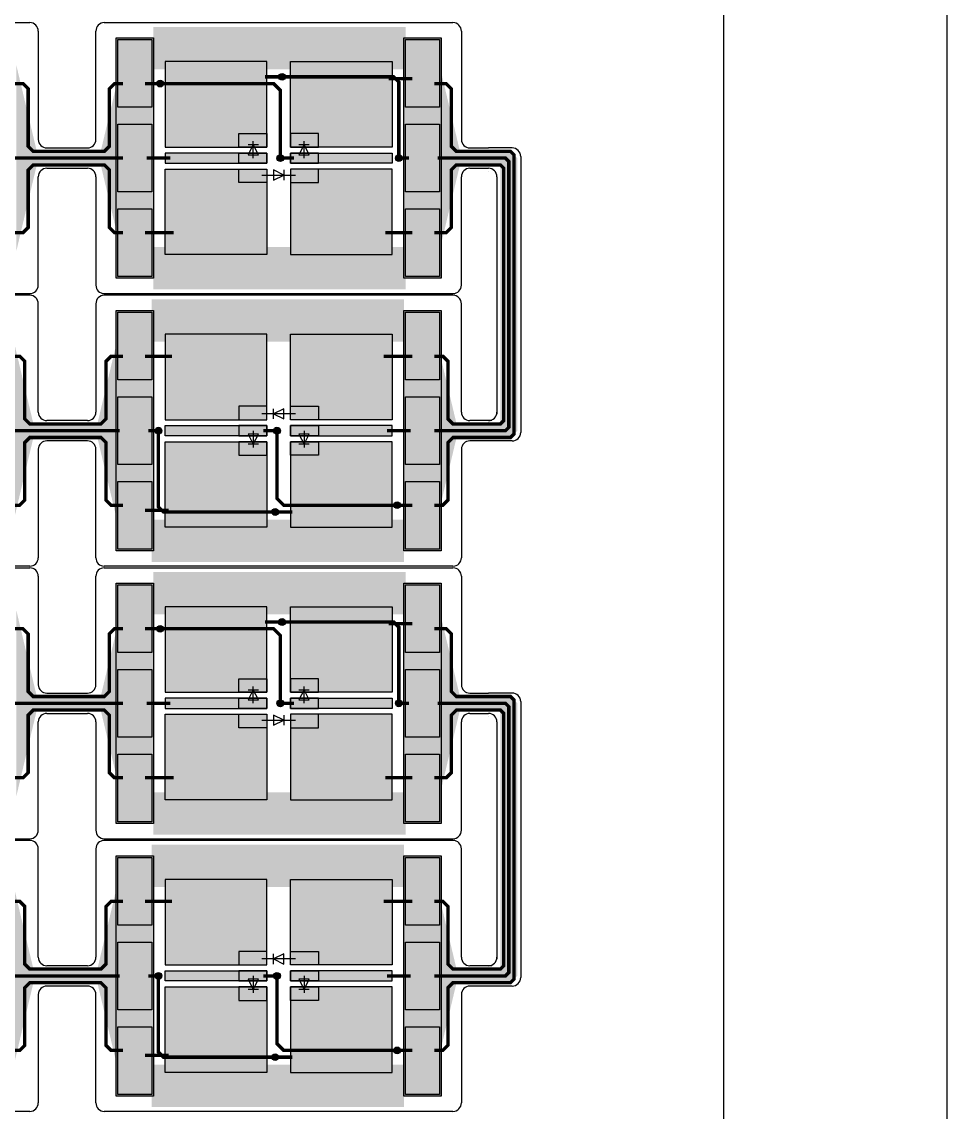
# Model space of a CAD drawing. Extents: x 1822 to 2392, y 725 to 1125.
# Drawn here: x 2337.5 to 2392.2, y 772.8 to 837.2 of the extents above; entities that cross this region are included whole.
import ezdxf

# ---------------------------------------------------------------- set-up
doc = ezdxf.new("R2010")
doc.units = 0
doc.header["$LTSCALE"] = 0.2
doc.layers.get('0').update_dxf_attribs({"linetype": 'CONTINUOUS'})
for name, color, linetype in [('BS', 1, 'CONTINUOUS'), ('Durchsteiger', 3, 'CONTINUOUS'), ('LED', 7, 'CONTINUOUS'), ('LS', 5, 'CONTINUOUS'), ('Rand', 6, 'CONTINUOUS')]:
    doc.layers.add(name, color=color, linetype=linetype)

# ---------------------------------------------------------------- blocks, each defined once
blk = doc.blocks.new('A2Q')
blk.add_lwpolyline([(0, 0), (570, 0), (570, 400), (0, 400)], close=True)

msp = doc.modelspace()

# ---------------------------------------------------------------- hatches: boundary and pattern name
at = {"layer": 'BS'}
h = msp.add_hatch(color=256, dxfattribs=at)
h.paths.add_polyline_path([(2345.2, 836.1), (2343.2, 836.1), (2343.2, 832.1), (2345.2, 832.1)])
h.paths.add_polyline_path([(2345.2, 831.1), (2343.2, 831.1), (2343.2, 827.1), (2345.2, 827.1)])
h.paths.add_polyline_path([(2345.2, 826.1), (2343.2, 826.1), (2343.2, 822.1), (2345.2, 822.1)])
h = msp.add_hatch(color=256, dxfattribs=at)
h.paths.add_polyline_path([(2362.2, 836.1), (2360.2, 836.1), (2360.2, 832.1), (2362.2, 832.1)])
h.paths.add_polyline_path([(2362.2, 831.1), (2360.2, 831.1), (2360.2, 827.1), (2362.2, 827.1)])
h.paths.add_polyline_path([(2362.2, 826.1), (2360.2, 826.1), (2360.2, 822.1), (2362.2, 822.1)])
h = msp.add_hatch(color=256, dxfattribs=at)
h.paths.add_polyline_path([(2346, 834.8), (2346, 829.75), (2350.35, 829.75), (2350.35, 830.55), (2352, 830.55), (2352, 834.8)])
h.paths.add_polyline_path([(2346, 829.4), (2346, 828.8), (2350.35, 828.8), (2350.35, 829.4)])
h.paths.add_polyline_path([(2346, 828.45), (2346, 823.4), (2352, 823.4), (2352, 827.65), (2350.35, 827.65), (2350.35, 828.45)])
h.paths.add_polyline_path([(2355.05, 828.45), (2355.05, 827.65), (2353.4, 827.65), (2353.4, 823.4), (2359.4, 823.4), (2359.4, 828.45)])
h.paths.add_polyline_path([(2355.05, 829.4), (2355.05, 828.8), (2359.4, 828.8), (2359.4, 829.4)])
h.paths.add_polyline_path([(2353.4, 834.8), (2353.4, 830.55), (2355.05, 830.55), (2355.05, 829.75), (2359.4, 829.75), (2359.4, 834.8)])
h.paths.add_polyline_path([(2353.4, 830.55), (2353.4, 829.75), (2354.125, 829.75), (2354.2, 829.9), (2354.275, 829.75), (2355.05, 829.75), (2355.05, 830.55)], flags=17)
h.paths.add_polyline_path([(2353.4, 829.4), (2353.4, 828.8), (2355.05, 828.8), (2355.05, 829.4), (2354.45, 829.4), (2354.5, 829.3), (2353.9, 829.3), (2353.95, 829.4)])
h.paths.add_polyline_path([(2353.4, 828.45), (2353.4, 827.65), (2355.05, 827.65), (2355.05, 828.45)], flags=17)
h.paths.add_polyline_path([(2350.35, 828.45), (2350.35, 827.65), (2352, 827.65), (2352, 828.45)], flags=16)
h.paths.add_polyline_path([(2350.35, 829.4), (2350.35, 828.8), (2352, 828.8), (2352, 829.4), (2351.45, 829.4), (2351.5, 829.3), (2350.9, 829.3), (2350.95, 829.4)])
h.paths.add_polyline_path([(2350.35, 830.55), (2350.35, 829.75), (2351.125, 829.75), (2351.2, 829.9), (2351.275, 829.75), (2352, 829.75), (2352, 830.55)], flags=17)
h = msp.add_hatch(color=256, dxfattribs=at)
h.paths.add_polyline_path([(2343.2, 806), (2345.2, 806), (2345.2, 810), (2343.2, 810)])
h.paths.add_polyline_path([(2343.2, 811), (2345.2, 811), (2345.2, 815), (2343.2, 815)])
h.paths.add_polyline_path([(2343.2, 816), (2345.2, 816), (2345.2, 820), (2343.2, 820)])
h = msp.add_hatch(color=256, dxfattribs=at)
h.paths.add_polyline_path([(2360.2, 806), (2362.2, 806), (2362.2, 810), (2360.2, 810)])
h.paths.add_polyline_path([(2360.2, 811), (2362.2, 811), (2362.2, 815), (2360.2, 815)])
h.paths.add_polyline_path([(2360.2, 816), (2362.2, 816), (2362.2, 820), (2360.2, 820)])
h = msp.add_hatch(color=256, dxfattribs=at)
h.paths.add_polyline_path([(2359.4, 807.3), (2359.4, 812.35), (2355.05, 812.35), (2355.05, 811.55), (2353.4, 811.55), (2353.4, 807.3)])
h.paths.add_polyline_path([(2359.4, 812.7), (2359.4, 813.3), (2355.05, 813.3), (2355.05, 812.7)])
h.paths.add_polyline_path([(2359.4, 813.65), (2359.4, 818.7), (2353.4, 818.7), (2353.4, 814.45), (2355.05, 814.45), (2355.05, 813.65)])
h.paths.add_polyline_path([(2350.35, 813.65), (2350.35, 814.45), (2352, 814.45), (2352, 818.7), (2346, 818.7), (2346, 813.65)])
h.paths.add_polyline_path([(2350.35, 812.7), (2350.35, 813.3), (2346, 813.3), (2346, 812.7)])
h.paths.add_polyline_path([(2352, 807.3), (2352, 811.55), (2350.35, 811.55), (2350.35, 812.35), (2346, 812.35), (2346, 807.3)])
h.paths.add_polyline_path([(2352, 811.55), (2352, 812.35), (2351.275, 812.35), (2351.2, 812.2), (2351.125, 812.35), (2350.35, 812.35), (2350.35, 811.55)], flags=17)
h.paths.add_polyline_path([(2352, 812.7), (2352, 813.3), (2350.35, 813.3), (2350.35, 812.7), (2350.95, 812.7), (2350.9, 812.8), (2351.5, 812.8), (2351.45, 812.7)])
h.paths.add_polyline_path([(2352, 813.65), (2352, 814.45), (2350.35, 814.45), (2350.35, 813.65)], flags=17)
h.paths.add_polyline_path([(2355.05, 813.65), (2355.05, 814.45), (2353.4, 814.45), (2353.4, 813.65)], flags=16)
h.paths.add_polyline_path([(2355.05, 812.7), (2355.05, 813.3), (2353.4, 813.3), (2353.4, 812.7), (2353.95, 812.7), (2353.9, 812.8), (2354.5, 812.8), (2354.45, 812.7)])
h.paths.add_polyline_path([(2355.05, 811.55), (2355.05, 812.35), (2354.275, 812.35), (2354.2, 812.2), (2354.125, 812.35), (2353.4, 812.35), (2353.4, 811.55)], flags=17)
h = msp.add_hatch(color=256, dxfattribs=at)
h.paths.add_polyline_path([(2345.2, 803.9), (2343.2, 803.9), (2343.2, 799.9), (2345.2, 799.9)])
h.paths.add_polyline_path([(2345.2, 798.9), (2343.2, 798.9), (2343.2, 794.9), (2345.2, 794.9)])
h.paths.add_polyline_path([(2345.2, 793.9), (2343.2, 793.9), (2343.2, 789.9), (2345.2, 789.9)])
h = msp.add_hatch(color=256, dxfattribs=at)
h.paths.add_polyline_path([(2362.2, 803.9), (2360.2, 803.9), (2360.2, 799.9), (2362.2, 799.9)])
h.paths.add_polyline_path([(2362.2, 798.9), (2360.2, 798.9), (2360.2, 794.9), (2362.2, 794.9)])
h.paths.add_polyline_path([(2362.2, 793.9), (2360.2, 793.9), (2360.2, 789.9), (2362.2, 789.9)])
h = msp.add_hatch(color=256, dxfattribs=at)
h.paths.add_polyline_path([(2346, 802.6), (2346, 797.55), (2350.35, 797.55), (2350.35, 798.35), (2352, 798.35), (2352, 802.6)])
h.paths.add_polyline_path([(2346, 797.2), (2346, 796.6), (2350.35, 796.6), (2350.35, 797.2)])
h.paths.add_polyline_path([(2346, 796.25), (2346, 791.2), (2352, 791.2), (2352, 795.45), (2350.35, 795.45), (2350.35, 796.25)])
h.paths.add_polyline_path([(2355.05, 796.25), (2355.05, 795.45), (2353.4, 795.45), (2353.4, 791.2), (2359.4, 791.2), (2359.4, 796.25)])
h.paths.add_polyline_path([(2355.05, 797.2), (2355.05, 796.6), (2359.4, 796.6), (2359.4, 797.2)])
h.paths.add_polyline_path([(2353.4, 802.6), (2353.4, 798.35), (2355.05, 798.35), (2355.05, 797.55), (2359.4, 797.55), (2359.4, 802.6)])
h.paths.add_polyline_path([(2353.4, 798.35), (2353.4, 797.55), (2354.125, 797.55), (2354.2, 797.7), (2354.275, 797.55), (2355.05, 797.55), (2355.05, 798.35)], flags=17)
h.paths.add_polyline_path([(2353.4, 797.2), (2353.4, 796.6), (2355.05, 796.6), (2355.05, 797.2), (2354.45, 797.2), (2354.5, 797.1), (2353.9, 797.1), (2353.95, 797.2)])
h.paths.add_polyline_path([(2353.4, 796.25), (2353.4, 795.45), (2355.05, 795.45), (2355.05, 796.25)], flags=17)
h.paths.add_polyline_path([(2350.35, 796.25), (2350.35, 795.45), (2352, 795.45), (2352, 796.25)], flags=16)
h.paths.add_polyline_path([(2350.35, 797.2), (2350.35, 796.6), (2352, 796.6), (2352, 797.2), (2351.45, 797.2), (2351.5, 797.1), (2350.9, 797.1), (2350.95, 797.2)])
h.paths.add_polyline_path([(2350.35, 798.35), (2350.35, 797.55), (2351.125, 797.55), (2351.2, 797.7), (2351.275, 797.55), (2352, 797.55), (2352, 798.35)], flags=17)
h = msp.add_hatch(color=256, dxfattribs=at)
h.paths.add_polyline_path([(2343.2, 773.8), (2345.2, 773.8), (2345.2, 777.8), (2343.2, 777.8)])
h.paths.add_polyline_path([(2343.2, 778.8), (2345.2, 778.8), (2345.2, 782.8), (2343.2, 782.8)])
h.paths.add_polyline_path([(2343.2, 783.8), (2345.2, 783.8), (2345.2, 787.8), (2343.2, 787.8)])
h = msp.add_hatch(color=256, dxfattribs=at)
h.paths.add_polyline_path([(2360.2, 773.8), (2362.2, 773.8), (2362.2, 777.8), (2360.2, 777.8)])
h.paths.add_polyline_path([(2360.2, 778.8), (2362.2, 778.8), (2362.2, 782.8), (2360.2, 782.8)])
h.paths.add_polyline_path([(2360.2, 783.8), (2362.2, 783.8), (2362.2, 787.8), (2360.2, 787.8)])
h = msp.add_hatch(color=256, dxfattribs=at)
h.paths.add_polyline_path([(2359.4, 775.1), (2359.4, 780.15), (2355.05, 780.15), (2355.05, 779.35), (2353.4, 779.35), (2353.4, 775.1)])
h.paths.add_polyline_path([(2359.4, 780.5), (2359.4, 781.1), (2355.05, 781.1), (2355.05, 780.5)])
h.paths.add_polyline_path([(2359.4, 781.45), (2359.4, 786.5), (2353.4, 786.5), (2353.4, 782.25), (2355.05, 782.25), (2355.05, 781.45)])
h.paths.add_polyline_path([(2350.35, 781.45), (2350.35, 782.25), (2352, 782.25), (2352, 786.5), (2346, 786.5), (2346, 781.45)])
h.paths.add_polyline_path([(2350.35, 780.5), (2350.35, 781.1), (2346, 781.1), (2346, 780.5)])
h.paths.add_polyline_path([(2352, 775.1), (2352, 779.35), (2350.35, 779.35), (2350.35, 780.15), (2346, 780.15), (2346, 775.1)])
h.paths.add_polyline_path([(2352, 779.35), (2352, 780.15), (2351.275, 780.15), (2351.2, 780), (2351.125, 780.15), (2350.35, 780.15), (2350.35, 779.35)], flags=17)
h.paths.add_polyline_path([(2352, 780.5), (2352, 781.1), (2350.35, 781.1), (2350.35, 780.5), (2350.95, 780.5), (2350.9, 780.6), (2351.5, 780.6), (2351.45, 780.5)])
h.paths.add_polyline_path([(2352, 781.45), (2352, 782.25), (2350.35, 782.25), (2350.35, 781.45)], flags=17)
h.paths.add_polyline_path([(2355.05, 781.45), (2355.05, 782.25), (2353.4, 782.25), (2353.4, 781.45)], flags=16)
h.paths.add_polyline_path([(2355.05, 780.5), (2355.05, 781.1), (2353.4, 781.1), (2353.4, 780.5), (2353.95, 780.5), (2353.9, 780.6), (2354.5, 780.6), (2354.45, 780.5)])
h.paths.add_polyline_path([(2355.05, 779.35), (2355.05, 780.15), (2354.275, 780.15), (2354.2, 780), (2354.125, 780.15), (2353.4, 780.15), (2353.4, 779.35)], flags=17)
at = {"layer": 'Durchsteiger'}
for points in [[(2352.9, 834.1, 1), (2352.9, 833.7, 1)], [(2345.7, 833.7, 1), (2345.7, 833.3, 1)], [(2352.8, 829.3, 1), (2352.8, 828.9, 1)], [(2359.8, 829.3, 1), (2359.8, 828.9, 1)], [(2345.6, 812.8, 1), (2345.6, 813.2, 1)], [(2352.6, 812.8, 1), (2352.6, 813.2, 1)], [(2352.5, 808, 1), (2352.5, 808.4, 1)], [(2359.7, 808.4, 1), (2359.7, 808.8, 1)], [(2352.9, 801.9, 1), (2352.9, 801.5, 1)], [(2345.7, 801.5, 1), (2345.7, 801.1, 1)], [(2352.8, 797.1, 1), (2352.8, 796.7, 1)], [(2359.8, 797.1, 1), (2359.8, 796.7, 1)], [(2345.6, 780.6, 1), (2345.6, 781, 1)], [(2352.6, 780.6, 1), (2352.6, 781, 1)], [(2352.5, 775.8, 1), (2352.5, 776.2, 1)], [(2359.7, 776.2, 1), (2359.7, 776.6, 1)]]:
    msp.add_hatch(color=256, dxfattribs=at).paths.add_polyline_path(points)
at = {"layer": 'LS'}
for points in [[(2345.3, 836.2), (2343.1, 836.2), (2343.1, 822), (2345.3, 822)], [(2362.3, 836.2), (2360.1, 836.2), (2360.1, 822), (2362.3, 822)], [(2345.3, 820.1), (2343.1, 820.1), (2343.1, 805.9), (2345.3, 805.9)], [(2362.3, 820.1), (2360.1, 820.1), (2360.1, 805.9), (2362.3, 805.9)], [(2345.3, 804), (2343.1, 804), (2343.1, 789.8), (2345.3, 789.8)], [(2362.3, 804), (2360.1, 804), (2360.1, 789.8), (2362.3, 789.8)], [(2345.3, 787.9), (2343.1, 787.9), (2343.1, 773.7), (2345.3, 773.7)], [(2362.3, 787.9), (2360.1, 787.9), (2360.1, 773.7), (2362.3, 773.7)]]:
    msp.add_hatch(color=256, dxfattribs=at).paths.add_polyline_path(points)

# ---------------------------------------------------------------- linework, layer by layer
at = {"layer": 'BS'}
for p, q in [((2352.6, 829.1), (2352.8, 829.1)), ((2352.7, 829), (2352.7, 829.2)), ((2352.8, 813), (2352.6, 813)), ((2352.7, 813.1), (2352.7, 812.9)), ((2352.6, 796.9), (2352.8, 796.9)), ((2352.7, 796.8), (2352.7, 797)), ((2352.8, 780.8), (2352.6, 780.8)), ((2352.7, 780.9), (2352.7, 780.7))]:
    msp.add_line(p, q, dxfattribs=at)
for points in [[(2343.2, 832.1), (2343.2, 836.1), (2345.2, 836.1), (2345.2, 832.1)], [(2360.2, 832.1), (2360.2, 836.1), (2362.2, 836.1), (2362.2, 832.1)], [(2352, 829.75), (2352, 834.8), (2346, 834.8), (2346, 829.75)], [(2353.4, 829.75), (2353.4, 834.8), (2359.4, 834.8), (2359.4, 829.75)], [(2343.2, 827.1), (2343.2, 831.1), (2345.2, 831.1), (2345.2, 827.1)], [(2360.2, 827.1), (2360.2, 831.1), (2362.2, 831.1), (2362.2, 827.1)], [(2350.35, 829.75), (2350.35, 830.55), (2352, 830.55), (2352, 829.75)], [(2355.05, 829.75), (2355.05, 830.55), (2353.4, 830.55), (2353.4, 829.75)], [(2352, 828.8), (2352, 829.4), (2346, 829.4), (2346, 828.8)], [(2350.35, 828.8), (2350.35, 829.4), (2352, 829.4), (2352, 828.8)], [(2355.05, 828.8), (2355.05, 829.4), (2353.4, 829.4), (2353.4, 828.8)], [(2353.4, 828.8), (2353.4, 829.4), (2359.4, 829.4), (2359.4, 828.8)], [(2352, 828.45), (2352, 823.4), (2346, 823.4), (2346, 828.45)], [(2350.35, 827.65), (2350.35, 828.45), (2352, 828.45), (2352, 827.65)], [(2355.05, 827.65), (2355.05, 828.45), (2353.4, 828.45), (2353.4, 827.65)], [(2353.4, 828.45), (2353.4, 823.4), (2359.4, 823.4), (2359.4, 828.45)], [(2343.2, 822.1), (2343.2, 826.1), (2345.2, 826.1), (2345.2, 822.1)], [(2360.2, 822.1), (2360.2, 826.1), (2362.2, 826.1), (2362.2, 822.1)], [(2345.2, 820), (2345.2, 816), (2343.2, 816), (2343.2, 820)], [(2362.2, 820), (2362.2, 816), (2360.2, 816), (2360.2, 820)], [(2352, 813.65), (2352, 818.7), (2346, 818.7), (2346, 813.65)], [(2353.4, 813.65), (2353.4, 818.7), (2359.4, 818.7), (2359.4, 813.65)], [(2345.2, 815), (2345.2, 811), (2343.2, 811), (2343.2, 815)], [(2362.2, 815), (2362.2, 811), (2360.2, 811), (2360.2, 815)], [(2350.35, 814.45), (2350.35, 813.65), (2352, 813.65), (2352, 814.45)], [(2355.05, 814.45), (2355.05, 813.65), (2353.4, 813.65), (2353.4, 814.45)], [(2352, 813.3), (2352, 812.7), (2346, 812.7), (2346, 813.3)], [(2350.35, 813.3), (2350.35, 812.7), (2352, 812.7), (2352, 813.3)], [(2355.05, 813.3), (2355.05, 812.7), (2353.4, 812.7), (2353.4, 813.3)], [(2353.4, 813.3), (2353.4, 812.7), (2359.4, 812.7), (2359.4, 813.3)], [(2352, 812.35), (2352, 807.3), (2346, 807.3), (2346, 812.35)], [(2350.35, 812.35), (2350.35, 811.55), (2352, 811.55), (2352, 812.35)], [(2355.05, 812.35), (2355.05, 811.55), (2353.4, 811.55), (2353.4, 812.35)], [(2353.4, 812.35), (2353.4, 807.3), (2359.4, 807.3), (2359.4, 812.35)], [(2345.2, 810), (2345.2, 806), (2343.2, 806), (2343.2, 810)], [(2362.2, 810), (2362.2, 806), (2360.2, 806), (2360.2, 810)], [(2343.2, 799.9), (2343.2, 803.9), (2345.2, 803.9), (2345.2, 799.9)], [(2360.2, 799.9), (2360.2, 803.9), (2362.2, 803.9), (2362.2, 799.9)], [(2352, 797.55), (2352, 802.6), (2346, 802.6), (2346, 797.55)], [(2353.4, 797.55), (2353.4, 802.6), (2359.4, 802.6), (2359.4, 797.55)], [(2343.2, 794.9), (2343.2, 798.9), (2345.2, 798.9), (2345.2, 794.9)], [(2360.2, 794.9), (2360.2, 798.9), (2362.2, 798.9), (2362.2, 794.9)], [(2350.35, 797.55), (2350.35, 798.35), (2352, 798.35), (2352, 797.55)], [(2355.05, 797.55), (2355.05, 798.35), (2353.4, 798.35), (2353.4, 797.55)], [(2352, 796.6), (2352, 797.2), (2346, 797.2), (2346, 796.6)], [(2350.35, 796.6), (2350.35, 797.2), (2352, 797.2), (2352, 796.6)], [(2355.05, 796.6), (2355.05, 797.2), (2353.4, 797.2), (2353.4, 796.6)], [(2353.4, 796.6), (2353.4, 797.2), (2359.4, 797.2), (2359.4, 796.6)], [(2352, 796.25), (2352, 791.2), (2346, 791.2), (2346, 796.25)], [(2350.35, 795.45), (2350.35, 796.25), (2352, 796.25), (2352, 795.45)], [(2355.05, 795.45), (2355.05, 796.25), (2353.4, 796.25), (2353.4, 795.45)], [(2353.4, 796.25), (2353.4, 791.2), (2359.4, 791.2), (2359.4, 796.25)], [(2343.2, 789.9), (2343.2, 793.9), (2345.2, 793.9), (2345.2, 789.9)], [(2360.2, 789.9), (2360.2, 793.9), (2362.2, 793.9), (2362.2, 789.9)], [(2345.2, 787.8), (2345.2, 783.8), (2343.2, 783.8), (2343.2, 787.8)], [(2362.2, 787.8), (2362.2, 783.8), (2360.2, 783.8), (2360.2, 787.8)], [(2352, 781.45), (2352, 786.5), (2346, 786.5), (2346, 781.45)], [(2353.4, 781.45), (2353.4, 786.5), (2359.4, 786.5), (2359.4, 781.45)], [(2345.2, 782.8), (2345.2, 778.8), (2343.2, 778.8), (2343.2, 782.8)], [(2362.2, 782.8), (2362.2, 778.8), (2360.2, 778.8), (2360.2, 782.8)], [(2350.35, 782.25), (2350.35, 781.45), (2352, 781.45), (2352, 782.25)], [(2355.05, 782.25), (2355.05, 781.45), (2353.4, 781.45), (2353.4, 782.25)], [(2352, 781.1), (2352, 780.5), (2346, 780.5), (2346, 781.1)], [(2350.35, 781.1), (2350.35, 780.5), (2352, 780.5), (2352, 781.1)], [(2355.05, 781.1), (2355.05, 780.5), (2353.4, 780.5), (2353.4, 781.1)], [(2353.4, 781.1), (2353.4, 780.5), (2359.4, 780.5), (2359.4, 781.1)], [(2352, 780.15), (2352, 775.1), (2346, 775.1), (2346, 780.15)], [(2350.35, 780.15), (2350.35, 779.35), (2352, 779.35), (2352, 780.15)], [(2355.05, 780.15), (2355.05, 779.35), (2353.4, 779.35), (2353.4, 780.15)], [(2353.4, 780.15), (2353.4, 775.1), (2359.4, 775.1), (2359.4, 780.15)], [(2345.2, 777.8), (2345.2, 773.8), (2343.2, 773.8), (2343.2, 777.8)], [(2362.2, 777.8), (2362.2, 773.8), (2360.2, 773.8), (2360.2, 777.8)]]:
    msp.add_lwpolyline(points, close=True, dxfattribs=at)
at = {"layer": 'BS', "const_width": 0.2}
for points in [[(2351.9, 833.9), (2352.8, 833.9)], [(2336.9, 833.5), (2337.6, 833.5), (2337.9, 833.2), (2337.9, 829.8), (2338.2, 829.5), (2340.1, 829.5)], [(2340.1, 829.5), (2342.4, 829.5), (2342.7, 829.8), (2342.7, 833.2), (2343, 833.5), (2343.5, 833.5)], [(2345.6, 833.5), (2344.8, 833.5)], [(2359.2, 833.8), (2360.6, 833.8)], [(2361.9, 833.5), (2362.6, 833.5), (2362.9, 833.2), (2362.9, 829.8), (2363.2, 829.5), (2365.1, 829.5)], [(2365.1, 829.5), (2366.4, 829.5), (2366.6, 829.3), (2366.6, 812.8), (2366.4, 812.6), (2365.1, 812.6)], [(2337.1, 829.1), (2340.1, 829.1)], [(2340.1, 829.1), (2343.5, 829.1)], [(2344.9, 829.1), (2346.3, 829.1)], [(2352.9, 829.1), (2353.6, 829.1)], [(2359.9, 829.1), (2360.4, 829.1)], [(2362.1, 829.1), (2365.1, 829.1)], [(2365.1, 829.1), (2366.1, 829.1), (2366.3, 828.9), (2366.3, 813.2), (2366.1, 813), (2365.1, 813)], [(2336.9, 824.7), (2337.6, 824.7), (2337.9, 825), (2337.9, 828.4), (2338.2, 828.7), (2340.1, 828.7)], [(2340.1, 828.7), (2342.4, 828.7), (2342.7, 828.4), (2342.7, 825), (2343, 824.7), (2343.5, 824.7)], [(2361.9, 824.7), (2362.6, 824.7), (2362.9, 825), (2362.9, 828.4), (2363.2, 828.7), (2365.1, 828.7)], [(2365.1, 828.7), (2365.8, 828.7), (2366, 828.5), (2366, 813.6), (2365.8, 813.4), (2365.1, 813.4)], [(2344.8, 824.7), (2346.5, 824.7)], [(2359, 824.7), (2360.6, 824.7)], [(2340.3, 813.4), (2338, 813.4), (2337.7, 813.7), (2337.7, 817.1), (2337.4, 817.4), (2336.9, 817.4)], [(2343.5, 817.4), (2342.8, 817.4), (2342.5, 817.1), (2342.5, 813.7), (2342.2, 813.4), (2340.3, 813.4)], [(2346.4, 817.4), (2344.8, 817.4)], [(2360.6, 817.4), (2358.9, 817.4)], [(2365.3, 813.4), (2363, 813.4), (2362.7, 813.7), (2362.7, 817.1), (2362.4, 817.4), (2361.9, 817.4)], [(2340.3, 813), (2336.9, 813)], [(2343.3, 813), (2340.3, 813)], [(2345.5, 813), (2345, 813)], [(2352.5, 813), (2351.8, 813)], [(2360.5, 813), (2359.1, 813)], [(2365.3, 813), (2361.9, 813)], [(2340.3, 812.6), (2338, 812.6), (2337.7, 812.3), (2337.7, 808.9), (2337.4, 808.6), (2336.9, 808.6)], [(2343.5, 808.6), (2342.8, 808.6), (2342.5, 808.9), (2342.5, 812.3), (2342.2, 812.6), (2340.3, 812.6)], [(2365.3, 812.6), (2363, 812.6), (2362.7, 812.3), (2362.7, 808.9), (2362.4, 808.6), (2361.9, 808.6)], [(2346.2, 808.3), (2344.8, 808.3)], [(2353.5, 808.2), (2352.6, 808.2)], [(2359.8, 808.6), (2360.6, 808.6)], [(2351.9, 801.7), (2352.8, 801.7)], [(2336.9, 801.3), (2337.6, 801.3), (2337.9, 801), (2337.9, 797.6), (2338.2, 797.3), (2340.1, 797.3)], [(2340.1, 797.3), (2342.4, 797.3), (2342.7, 797.6), (2342.7, 801), (2343, 801.3), (2343.5, 801.3)], [(2345.6, 801.3), (2344.8, 801.3)], [(2359.2, 801.6), (2360.6, 801.6)], [(2361.9, 801.3), (2362.6, 801.3), (2362.9, 801), (2362.9, 797.6), (2363.2, 797.3), (2365.1, 797.3)], [(2365.1, 797.3), (2366.4, 797.3), (2366.6, 797.1), (2366.6, 780.6), (2366.4, 780.4), (2365.1, 780.4)], [(2337.1, 796.9), (2340.1, 796.9)], [(2340.1, 796.9), (2343.5, 796.9)], [(2344.9, 796.9), (2346.3, 796.9)], [(2352.9, 796.9), (2353.6, 796.9)], [(2359.9, 796.9), (2360.4, 796.9)], [(2362.1, 796.9), (2365.1, 796.9)], [(2365.1, 796.9), (2366.1, 796.9), (2366.3, 796.7), (2366.3, 781), (2366.1, 780.8), (2365.1, 780.8)], [(2336.9, 792.5), (2337.6, 792.5), (2337.9, 792.8), (2337.9, 796.2), (2338.2, 796.5), (2340.1, 796.5)], [(2340.1, 796.5), (2342.4, 796.5), (2342.7, 796.2), (2342.7, 792.8), (2343, 792.5), (2343.5, 792.5)], [(2361.9, 792.5), (2362.6, 792.5), (2362.9, 792.8), (2362.9, 796.2), (2363.2, 796.5), (2365.1, 796.5)], [(2365.1, 796.5), (2365.8, 796.5), (2366, 796.3), (2366, 781.4), (2365.8, 781.2), (2365.1, 781.2)], [(2344.8, 792.5), (2346.5, 792.5)], [(2359, 792.5), (2360.6, 792.5)], [(2340.3, 781.2), (2338, 781.2), (2337.7, 781.5), (2337.7, 784.9), (2337.4, 785.2), (2336.9, 785.2)], [(2343.5, 785.2), (2342.8, 785.2), (2342.5, 784.9), (2342.5, 781.5), (2342.2, 781.2), (2340.3, 781.2)], [(2346.4, 785.2), (2344.8, 785.2)], [(2360.6, 785.2), (2358.9, 785.2)], [(2365.3, 781.2), (2363, 781.2), (2362.7, 781.5), (2362.7, 784.9), (2362.4, 785.2), (2361.9, 785.2)], [(2340.3, 780.8), (2336.9, 780.8)], [(2343.3, 780.8), (2340.3, 780.8)], [(2345.5, 780.8), (2345, 780.8)], [(2352.5, 780.8), (2351.8, 780.8)], [(2360.5, 780.8), (2359.1, 780.8)], [(2365.3, 780.8), (2361.9, 780.8)], [(2340.3, 780.4), (2338, 780.4), (2337.7, 780.1), (2337.7, 776.7), (2337.4, 776.4), (2336.9, 776.4)], [(2343.5, 776.4), (2342.8, 776.4), (2342.5, 776.7), (2342.5, 780.1), (2342.2, 780.4), (2340.3, 780.4)], [(2365.3, 780.4), (2363, 780.4), (2362.7, 780.1), (2362.7, 776.7), (2362.4, 776.4), (2361.9, 776.4)], [(2346.2, 776.1), (2344.8, 776.1)], [(2353.5, 776), (2352.6, 776)], [(2359.8, 776.4), (2360.6, 776.4)]]:
    msp.add_lwpolyline(points, dxfattribs=at)
at = {"layer": 'Durchsteiger'}
for centre in [(2352.9, 833.9), (2345.7, 833.5), (2352.8, 829.1), (2359.8, 829.1), (2345.6, 813), (2352.6, 813), (2352.5, 808.2), (2359.7, 808.6), (2352.9, 801.7), (2345.7, 801.3), (2352.8, 796.9), (2359.8, 796.9), (2345.6, 780.8), (2352.6, 780.8), (2352.5, 776), (2359.7, 776.4)]:
    msp.add_circle(centre, 0.2, dxfattribs=at)
at = {"layer": 'LED'}
for p, q in [((2351.2, 829.9), (2350.9, 829.3)), ((2350.9, 829.9), (2351.5, 829.9)), ((2351.2, 829.1), (2351.2, 830.1)), ((2351.5, 829.3), (2351.2, 829.9)), ((2354.2, 829.9), (2353.9, 829.3)), ((2353.9, 829.9), (2354.5, 829.9)), ((2354.2, 829.1), (2354.2, 830.1)), ((2354.5, 829.3), (2354.2, 829.9)), ((2350.9, 829.3), (2351.5, 829.3)), ((2353.9, 829.3), (2354.5, 829.3)), ((2352.4, 828.4), (2352.4, 827.8)), ((2353, 828.1), (2352.4, 828.4)), ((2353, 828.4), (2353, 827.8)), ((2351.7, 828.1), (2353.7, 828.1)), ((2352.4, 827.8), (2353, 828.1)), ((2353, 814.3), (2352.4, 814)), ((2352.4, 813.7), (2352.4, 814.3)), ((2353, 813.7), (2353, 814.3)), ((2353.7, 814), (2351.7, 814)), ((2352.4, 814), (2353, 813.7)), ((2351.5, 812.8), (2350.9, 812.8)), ((2350.9, 812.8), (2351.2, 812.2)), ((2351.2, 813), (2351.2, 812)), ((2351.2, 812.2), (2351.5, 812.8)), ((2354.5, 812.8), (2353.9, 812.8)), ((2353.9, 812.8), (2354.2, 812.2)), ((2354.2, 813), (2354.2, 812)), ((2354.2, 812.2), (2354.5, 812.8)), ((2351.5, 812.2), (2350.9, 812.2)), ((2354.5, 812.2), (2353.9, 812.2)), ((2351.2, 797.7), (2350.9, 797.1)), ((2350.9, 797.7), (2351.5, 797.7)), ((2351.2, 796.9), (2351.2, 797.9)), ((2351.5, 797.1), (2351.2, 797.7)), ((2354.2, 797.7), (2353.9, 797.1)), ((2353.9, 797.7), (2354.5, 797.7)), ((2354.2, 796.9), (2354.2, 797.9)), ((2354.5, 797.1), (2354.2, 797.7)), ((2350.9, 797.1), (2351.5, 797.1)), ((2353.9, 797.1), (2354.5, 797.1)), ((2352.4, 796.2), (2352.4, 795.6)), ((2353, 795.9), (2352.4, 796.2)), ((2353, 796.2), (2353, 795.6)), ((2351.7, 795.9), (2353.7, 795.9)), ((2352.4, 795.6), (2353, 795.9)), ((2353, 782.1), (2352.4, 781.8)), ((2352.4, 781.5), (2352.4, 782.1)), ((2353, 781.5), (2353, 782.1)), ((2353.7, 781.8), (2351.7, 781.8)), ((2352.4, 781.8), (2353, 781.5)), ((2351.5, 780.6), (2350.9, 780.6)), ((2350.9, 780.6), (2351.2, 780)), ((2351.2, 780.8), (2351.2, 779.8)), ((2351.2, 780), (2351.5, 780.6)), ((2354.5, 780.6), (2353.9, 780.6)), ((2353.9, 780.6), (2354.2, 780)), ((2354.2, 780.8), (2354.2, 779.8)), ((2354.2, 780), (2354.5, 780.6)), ((2351.5, 780), (2350.9, 780)), ((2354.5, 780), (2353.9, 780))]:
    msp.add_line(p, q, dxfattribs=at)
at = {"layer": 'LS'}
for points in [[(2338.4, 829.1, 0.9, 11, 0), (2337.2, 829.1, 15, 15, 0)], [(2342.2, 829.1, 0.9, 11, 0), (2343.4, 829.1, 15, 15, 0)], [(2363.4, 829.1, 0.9, 11, 0), (2362.2, 829.1, 15, 15, 0)], [(2338.2, 813, 0.9, 11, 0), (2337, 813, 15, 15, 0)], [(2342, 813, 0.9, 11, 0), (2343.2, 813, 15, 15, 0)], [(2363.2, 813, 0.9, 11, 0), (2362, 813, 15, 15, 0)], [(2338.4, 796.9, 0.9, 11, 0), (2337.2, 796.9, 15, 15, 0)], [(2342.2, 796.9, 0.9, 11, 0), (2343.4, 796.9, 15, 15, 0)], [(2363.4, 796.9, 0.9, 11, 0), (2362.2, 796.9, 15, 15, 0)], [(2338.2, 780.8, 0.9, 11, 0), (2337, 780.8, 15, 15, 0)], [(2342, 780.8, 0.9, 11, 0), (2343.2, 780.8, 15, 15, 0)], [(2363.2, 780.8, 0.9, 11, 0), (2362, 780.8, 15, 15, 0)]]:
    msp.add_lwpolyline(points, format="xyseb", dxfattribs=at)
for points, const_width in [([(2345.3, 835.6), (2360.2, 835.6)], 2.5), ([(2353, 833.9), (2359.5, 833.9), (2359.8, 833.6), (2359.8, 829.4), (2359.8, 829.2)], 0.2), ([(2345.8, 833.5), (2347.9, 833.5), (2352.4, 833.5), (2352.8, 833.1), (2352.8, 829.2)], 0.2), ([(2338.4, 829.1), (2340.1, 829.1)], 0.9), ([(2340.1, 829.1), (2342.2, 829.1)], 0.9), ([(2363.4, 829.1), (2365.1, 829.1)], 0.9), ([(2365.1, 829.1), (2366.1, 829.1), (2366.3, 828.9), (2366.3, 813.2), (2366.1, 813), (2365.1, 813)], 1), ([(2345.3, 822.6), (2360.2, 822.6)], 2.5), ([(2360.1, 819.5), (2345.2, 819.5)], 2.5), ([(2340.3, 813), (2338.2, 813)], 0.9), ([(2342, 813), (2340.3, 813)], 0.9), ([(2365.3, 813), (2363.2, 813)], 0.9), ([(2352.4, 808.2), (2345.9, 808.2), (2345.6, 808.5), (2345.6, 812.7), (2345.6, 812.9)], 0.2), ([(2359.6, 808.6), (2357.5, 808.6), (2353, 808.6), (2352.6, 809), (2352.6, 812.9)], 0.2), ([(2360.1, 806.5), (2345.2, 806.5)], 2.5), ([(2345.3, 803.4), (2360.2, 803.4)], 2.5), ([(2353, 801.7), (2359.5, 801.7), (2359.8, 801.4), (2359.8, 797.2), (2359.8, 797)], 0.2), ([(2345.8, 801.3), (2347.9, 801.3), (2352.4, 801.3), (2352.8, 800.9), (2352.8, 797)], 0.2), ([(2338.4, 796.9), (2340.1, 796.9)], 0.9), ([(2340.1, 796.9), (2342.2, 796.9)], 0.9), ([(2363.4, 796.9), (2365.1, 796.9)], 0.9), ([(2365.1, 796.9), (2366.1, 796.9), (2366.3, 796.7), (2366.3, 781), (2366.1, 780.8), (2365.1, 780.8)], 1), ([(2345.3, 790.4), (2360.2, 790.4)], 2.5), ([(2360.1, 787.3), (2345.2, 787.3)], 2.5), ([(2340.3, 780.8), (2338.2, 780.8)], 0.9), ([(2342, 780.8), (2340.3, 780.8)], 0.9), ([(2365.3, 780.8), (2363.2, 780.8)], 0.9), ([(2352.4, 776), (2345.9, 776), (2345.6, 776.3), (2345.6, 780.5), (2345.6, 780.7)], 0.2), ([(2359.6, 776.4), (2357.5, 776.4), (2353, 776.4), (2352.6, 776.8), (2352.6, 780.7)], 0.2), ([(2360.1, 774.3), (2345.2, 774.3)], 2.5)]:
    msp.add_lwpolyline(points, dxfattribs=dict(at, const_width=const_width))
for points in [[(2343.1, 822), (2343.1, 836.2), (2345.3, 836.2), (2345.3, 822)], [(2360.1, 822), (2360.1, 836.2), (2362.3, 836.2), (2362.3, 822)], [(2345.3, 820.1), (2345.3, 805.9), (2343.1, 805.9), (2343.1, 820.1)], [(2362.3, 820.1), (2362.3, 805.9), (2360.1, 805.9), (2360.1, 820.1)], [(2343.1, 789.8), (2343.1, 804), (2345.3, 804), (2345.3, 789.8)], [(2360.1, 789.8), (2360.1, 804), (2362.3, 804), (2362.3, 789.8)], [(2345.3, 787.9), (2345.3, 773.7), (2343.1, 773.7), (2343.1, 787.9)], [(2362.3, 787.9), (2362.3, 773.7), (2360.1, 773.7), (2360.1, 787.9)]]:
    msp.add_lwpolyline(points, close=True, dxfattribs=at)
at = {"layer": 'Rand'}
for p, q in [((2317.4, 837.1), (2338, 837.1)), ((2338.5, 836.6), (2338.5, 830.2)), ((2341.9, 830.2), (2341.9, 836.6)), ((2342.4, 837.1), (2363, 837.1)), ((2363.5, 836.6), (2363.5, 830.2)), ((2339, 829.7), (2340.1, 829.7)), ((2339, 829.7), (2340.1, 829.7)), ((2340.1, 829.7), (2341.4, 829.7)), ((2340.1, 829.7), (2341.4, 829.7)), ((2364, 829.7), (2365.1, 829.7)), ((2364, 829.7), (2365.1, 829.7)), ((2366.5, 829.7), (2365.1, 829.7)), ((2367, 829.2), (2367, 812.9)), ((2339, 828.5), (2340.1, 828.5)), ((2339, 828.5), (2340.1, 828.5)), ((2340.1, 828.5), (2341.4, 828.5)), ((2340.1, 828.5), (2341.4, 828.5)), ((2364, 828.5), (2365.1, 828.5)), ((2364, 828.5), (2365.1, 828.5)), ((2365.1, 828.3), (2365.1, 828.3)), ((2338.5, 821.6), (2338.5, 828)), ((2341.9, 828), (2341.9, 821.6)), ((2363.5, 821.6), (2363.5, 828)), ((2365.6, 828), (2365.6, 814)), ((2317.4, 821.1), (2338, 821.1)), ((2338, 821), (2317.4, 821)), ((2338.5, 814.1), (2338.5, 820.5)), ((2341.9, 820.5), (2341.9, 814.1)), ((2342.4, 821.1), (2363, 821.1)), ((2363, 821), (2342.4, 821)), ((2363.5, 814.1), (2363.5, 820.5)), ((2340.3, 813.6), (2339, 813.6)), ((2340.3, 813.6), (2339, 813.6)), ((2341.4, 813.6), (2340.3, 813.6)), ((2341.4, 813.6), (2340.3, 813.6)), ((2365.3, 813.6), (2364, 813.6)), ((2365.3, 813.6), (2364, 813.6)), ((2365.1, 813.5), (2365.1, 813.5)), ((2340.3, 812.4), (2339, 812.4)), ((2340.3, 812.4), (2339, 812.4)), ((2341.4, 812.4), (2340.3, 812.4)), ((2341.4, 812.4), (2340.3, 812.4)), ((2365.3, 812.4), (2364, 812.4)), ((2365.3, 812.4), (2364, 812.4)), ((2366.5, 812.4), (2365.1, 812.4)), ((2338.5, 811.9), (2338.5, 805.5)), ((2341.9, 805.5), (2341.9, 811.9)), ((2363.5, 811.9), (2363.5, 805.5)), ((2338, 805), (2317.4, 805)), ((2317.4, 804.9), (2338, 804.9)), ((2338.5, 804.4), (2338.5, 798)), ((2341.9, 798), (2341.9, 804.4)), ((2363, 805), (2342.4, 805)), ((2342.4, 804.9), (2363, 804.9)), ((2363.5, 804.4), (2363.5, 798)), ((2339, 797.5), (2340.1, 797.5)), ((2339, 797.5), (2340.1, 797.5)), ((2340.1, 797.5), (2341.4, 797.5)), ((2340.1, 797.5), (2341.4, 797.5)), ((2364, 797.5), (2365.1, 797.5)), ((2364, 797.5), (2365.1, 797.5)), ((2366.5, 797.5), (2365.1, 797.5)), ((2367, 797), (2367, 780.7)), ((2339, 796.3), (2340.1, 796.3)), ((2339, 796.3), (2340.1, 796.3)), ((2340.1, 796.3), (2341.4, 796.3)), ((2340.1, 796.3), (2341.4, 796.3)), ((2364, 796.3), (2365.1, 796.3)), ((2364, 796.3), (2365.1, 796.3)), ((2365.1, 796.1), (2365.1, 796.1)), ((2338.5, 789.4), (2338.5, 795.8)), ((2341.9, 795.8), (2341.9, 789.4)), ((2363.5, 789.4), (2363.5, 795.8)), ((2365.6, 795.8), (2365.6, 781.8)), ((2317.4, 788.9), (2338, 788.9)), ((2338, 788.8), (2317.4, 788.8)), ((2338.5, 781.9), (2338.5, 788.3)), ((2341.9, 788.3), (2341.9, 781.9)), ((2342.4, 788.9), (2363, 788.9)), ((2363, 788.8), (2342.4, 788.8)), ((2363.5, 781.9), (2363.5, 788.3)), ((2340.3, 781.4), (2339, 781.4)), ((2340.3, 781.4), (2339, 781.4)), ((2341.4, 781.4), (2340.3, 781.4)), ((2341.4, 781.4), (2340.3, 781.4)), ((2365.3, 781.4), (2364, 781.4)), ((2365.3, 781.4), (2364, 781.4)), ((2365.1, 781.3), (2365.1, 781.3)), ((2340.3, 780.2), (2339, 780.2)), ((2340.3, 780.2), (2339, 780.2)), ((2341.4, 780.2), (2340.3, 780.2)), ((2341.4, 780.2), (2340.3, 780.2)), ((2365.3, 780.2), (2364, 780.2)), ((2365.3, 780.2), (2364, 780.2)), ((2366.5, 780.2), (2365.1, 780.2)), ((2338.5, 779.7), (2338.5, 773.3)), ((2341.9, 773.3), (2341.9, 779.7)), ((2363.5, 779.7), (2363.5, 773.3)), ((2338, 772.8), (2317.4, 772.8)), ((2363, 772.8), (2342.4, 772.8))]:
    msp.add_line(p, q, dxfattribs=at)
msp.add_lwpolyline([(1879, 735.1), (2379, 735.1), (2379, 1035.1), (1879, 1035.1)], close=True, dxfattribs=at)
for centre, start, end in [((2338, 836.6), 0, 90), ((2342.4, 836.6), 90, 180), ((2363, 836.6), 0, 90), ((2339, 830.2), 180, 270), ((2341.4, 830.2), 270, 0), ((2364, 830.2), 180, 270), ((2366.5, 829.2), 0, 90), ((2339, 828), 90, 180), ((2341.4, 828), 0, 90), ((2364, 828), 90, 180), ((2365.1, 828), 0, 90), ((2338, 821.6), 270, 0), ((2342.4, 821.6), 180, 270), ((2363, 821.6), 270, 0), ((2338, 820.5), 0, 90), ((2342.4, 820.5), 90, 180), ((2363, 820.5), 0, 90), ((2339, 814.1), 180, 270), ((2341.4, 814.1), 270, 0), ((2364, 814.1), 180, 270), ((2365.1, 814.1), 270, 0), ((2366.5, 812.9), 270, 0), ((2339, 811.9), 90, 180), ((2341.4, 811.9), 0, 90), ((2364, 811.9), 90, 180), ((2338, 805.5), 270, 0), ((2342.4, 805.5), 180, 270), ((2363, 805.5), 270, 0), ((2338, 804.4), 0, 90), ((2342.4, 804.4), 90, 180), ((2363, 804.4), 0, 90), ((2339, 798), 180, 270), ((2341.4, 798), 270, 0), ((2364, 798), 180, 270), ((2366.5, 797), 0, 90), ((2339, 795.8), 90, 180), ((2341.4, 795.8), 0, 90), ((2364, 795.8), 90, 180), ((2365.1, 795.8), 0, 90), ((2338, 789.4), 270, 0), ((2342.4, 789.4), 180, 270), ((2363, 789.4), 270, 0), ((2338, 788.3), 0, 90), ((2342.4, 788.3), 90, 180), ((2363, 788.3), 0, 90), ((2339, 781.9), 180, 270), ((2341.4, 781.9), 270, 0), ((2364, 781.9), 180, 270), ((2365.1, 781.9), 270, 0), ((2366.5, 780.7), 270, 0), ((2339, 779.7), 90, 180), ((2341.4, 779.7), 0, 90), ((2364, 779.7), 90, 180), ((2338, 773.3), 270, 0), ((2342.4, 773.3), 180, 270), ((2363, 773.3), 270, 0)]:
    msp.add_arc(centre, 0.5, start, end, dxfattribs=at)

# ---------------------------------------------------------------- block references
at = {"layer": 'LS'}
msp.add_blockref('A2Q', (1822.2, 725.2), dxfattribs=at)

doc.saveas('drawing.dxf')
